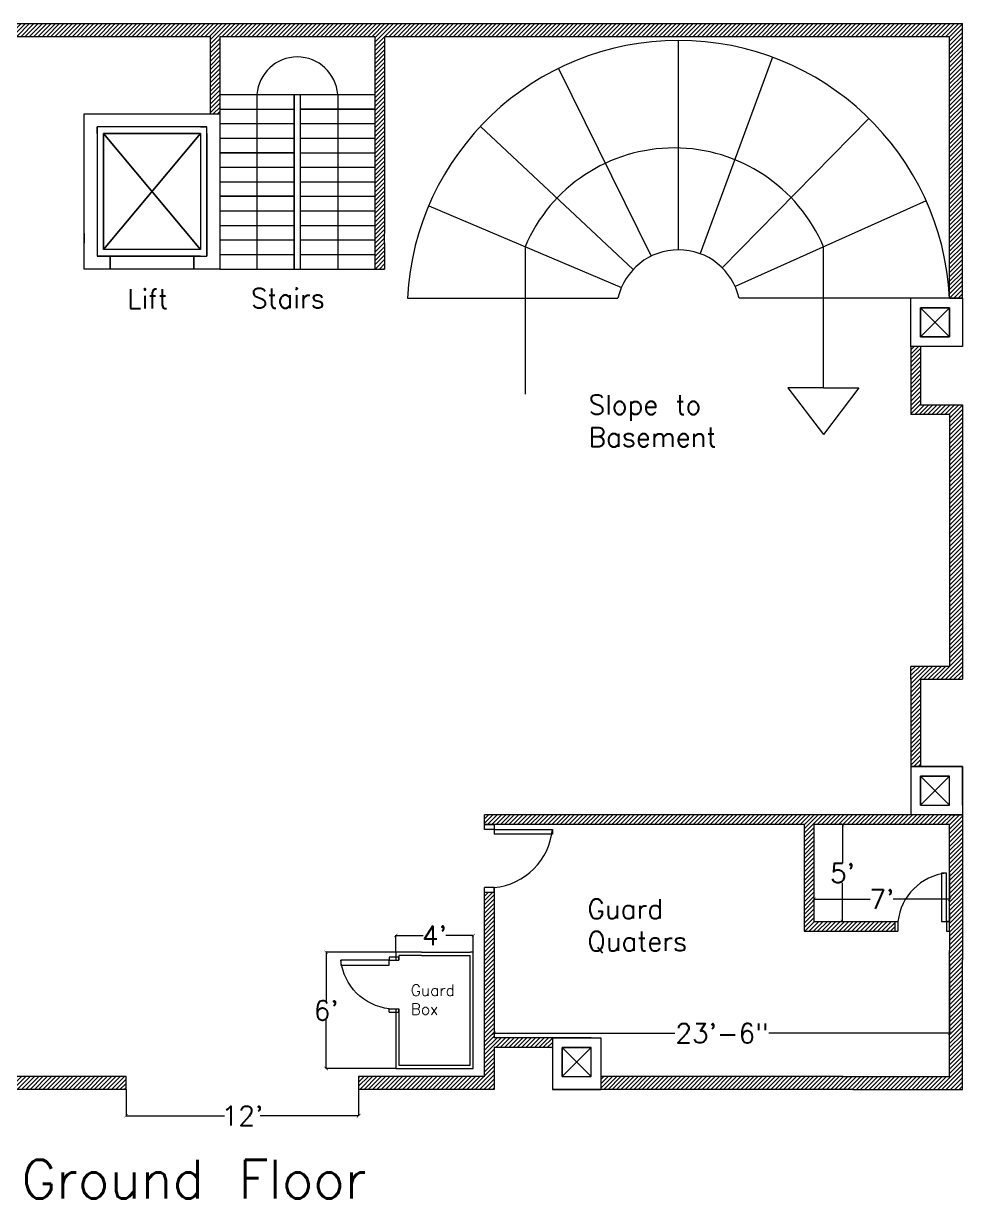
# Model space of a CAD drawing. Header units: inches. Extents: x 474 to 5633, y -332 to 1348.
# Drawn here: x 793 to 1374, y 591 to 1319 of the extents above; entities that cross this region are included whole.
import ezdxf

# ---------------------------------------------------------------- set-up
doc = ezdxf.new("R2010")
doc.units = ezdxf.units.IN
doc.header["$LTSCALE"] = 20
doc.header["$MEASUREMENT"] = 0
for name, color, linetype, plot in [('Dimensions', 9, 'Continuous', False), ('Doors', 6, 'Continuous', False), ('Hatches', 3, 'Continuous', False), ('Pillars', 200, 'Continuous', False), ('Veranda', 4, 'Continuous', False)]:
    doc.layers.add(name, color=color, linetype=linetype, plot=plot)
doc.layers.add('Lift and Stairs', color=60, linetype='Continuous')
doc.styles.get("Standard").update_dxf_attribs({"font": 'txt.shx', "height": 12})
doc.dimstyles.new('iut', dxfattribs={"dimtxt": 0.18, "dimasz": 2.1175, "dimexe": 0.18, "dimexo": 0.0625, "dimgap": 0.09, "dimtad": 0, "dimtih": 1, "dimtoh": 1, "dimzin": 0, "dimdsep": 46, "dimlunit": 4, "dimtxsty": 'Standard', "dimblk": 'ARCHTICK', "dimcen": 0.09, "dimadec": 0, "dimazin": 0, "dimtfac": 1, "dimtofl": 0, "dimtmove": 0, "dimatfit": 3, "dimldrblk": 'ARCHTICK', "dimfxl": 1, "dimtolj": 1, "dimtzin": 0, "dimarcsym": 0})

# ---------------------------------------------------------------- blocks, each defined once
blk = doc.blocks.new('SDoor1')
at = {"layer": 'Doors'}
for p, q in [((-2, 36), (-5, 36)), ((-5, 36), (-5, 6)), ((-2, 6), (-2, 36)), ((-34, 6), (-34, 0)), ((-34, 6), (-32, 6)), ((-34, 0), (-32, 0)), ((-32, 6), (-32, 0)), ((-5, 6), (-2, 6)), ((0, 6), (-2, 6)), ((-2, 6), (-2, 0)), ((-2, 0), (0, 0)), ((0, 0), (0, 6))]:
    blk.add_line(p, q, dxfattribs=at)
blk.add_arc((1.81, 2.19), 34.02, 96.42895, 173.57105, dxfattribs=at)
blk = doc.blocks.new('BDoor8')
at = {"layer": 'Doors'}
for p, q in [((0, -3), (0, 0)), ((0, 0), (6, 0)), ((6, 0), (6, -3)), ((6, -3), (0, -3)), ((6, -3), (6, -6)), ((6, -3), (42, -3)), ((42, -6), (6, -6)), ((42, -3), (42, -6)), ((0, -42), (0, -39)), ((6, -39), (0, -39)), ((6, -42), (0, -42)), ((6, -42), (6, -39))]:
    blk.add_line(p, q, dxfattribs=at)
blk.add_arc((2.01, 0.99), 40.19, 275.69568, 354.30432, dxfattribs=at)
blk = doc.blocks.new('_ArchTick')
at = {"color": 0, "linetype": 'ByBlock', "const_width": 0.15}
blk.add_lwpolyline([(-0.5, -0.5), (0.5, 0.5)], dxfattribs=at)
blk = doc.blocks.new('*D68')
at = {"color": 0, "lineweight": -2, "transparency": 16777216}
for p, q in [((1084.12, 737.16), (1084.12, 693.36)), ((1366.12, 737.16), (1366.12, 693.36)), ((1084.12, 693.54), (1196.03, 693.54)), ((1366.12, 693.54), (1254.21, 693.54))]:
    blk.add_line(p, q, dxfattribs=at)
at = {"layer": 'Defpoints', "color": 0, "transparency": 16777216}
for p in [(1084.12, 737.22), (1366.12, 737.22), (1366.12, 693.54)]:
    blk.add_point(p, dxfattribs=at)
at = {"color": 0, "lineweight": -2, "transparency": 16777216, "xscale": 2.1175, "yscale": 2.1175, "zscale": 2.1175, "rotation": 180}
blk.add_blockref('_ArchTick', (1084.12, 693.54), dxfattribs=at)
at = {"color": 0, "lineweight": -2, "transparency": 16777216, "xscale": 2.1175, "yscale": 2.1175, "zscale": 2.1175}
blk.add_blockref('_ArchTick', (1366.12, 693.54), dxfattribs=at)
at = {"color": 0, "transparency": 16777216, "insert": (1225.12, 693.54), "char_height": 12, "attachment_point": 5}
blk.add_mtext('\\A1;23\'-6"', dxfattribs=at)
blk = doc.blocks.new('*D69')
at = {"color": 0, "lineweight": -2, "transparency": 16777216}
for p, q in [((1282.12, 792.66), (1282.12, 776.39)), ((1366.12, 792.66), (1366.12, 776.39)), ((1282.12, 776.57), (1317.03, 776.57)), ((1366.12, 776.57), (1331.21, 776.57))]:
    blk.add_line(p, q, dxfattribs=at)
at = {"layer": 'Defpoints', "color": 0, "transparency": 16777216}
for p in [(1282.12, 792.72), (1366.12, 792.72), (1366.12, 776.57)]:
    blk.add_point(p, dxfattribs=at)
at = {"color": 0, "lineweight": -2, "transparency": 16777216, "xscale": 2.1175, "yscale": 2.1175, "zscale": 2.1175, "rotation": 180}
blk.add_blockref('_ArchTick', (1282.12, 776.57), dxfattribs=at)
at = {"color": 0, "lineweight": -2, "transparency": 16777216, "xscale": 2.1175, "yscale": 2.1175, "zscale": 2.1175}
blk.add_blockref('_ArchTick', (1366.12, 776.57), dxfattribs=at)
at = {"color": 0, "transparency": 16777216, "insert": (1324.12, 776.57), "char_height": 12, "attachment_point": 5}
blk.add_mtext("\\A1;7'", dxfattribs=at)
blk = doc.blocks.new('*D70')
at = {"color": 0, "lineweight": -2, "transparency": 16777216}
for p, q in [((1299.84, 822.72), (1299.61, 822.72)), ((1299.79, 822.72), (1299.79, 798.81)), ((1299.79, 762.72), (1299.79, 786.63)), ((1299.84, 762.72), (1299.61, 762.72))]:
    blk.add_line(p, q, dxfattribs=at)
at = {"layer": 'Defpoints', "color": 0, "transparency": 16777216}
for p in [(1299.91, 822.72), (1299.79, 762.72), (1299.91, 762.72)]:
    blk.add_point(p, dxfattribs=at)
at = {"color": 0, "lineweight": -2, "transparency": 16777216, "xscale": 2.1175, "yscale": 2.1175, "zscale": 2.1175}
for p, rotation in [((1299.79, 822.72), 90), ((1299.79, 762.72), 270)]:
    blk.add_blockref('_ArchTick', p, dxfattribs=dict(at, rotation=rotation))
at = {"color": 0, "transparency": 16777216, "insert": (1299.79, 792.72), "char_height": 12, "attachment_point": 5}
blk.add_mtext("\\A1;5'", dxfattribs=at)
blk = doc.blocks.new('*D95')
at = {"layer": 'Defpoints', "color": 0, "lineweight": -2, "transparency": 16777216}
for p, q in [((856.12, 658.66), (856.12, 642.34)), ((1000.12, 658.66), (1000.12, 642.34)), ((856.12, 642.52), (917.03, 642.52)), ((1000.12, 642.52), (939.21, 642.52))]:
    blk.add_line(p, q, dxfattribs=at)
at = {"layer": 'Defpoints', "color": 0, "transparency": 16777216}
for p in [(856.12, 658.72), (1000.12, 658.72), (1000.12, 642.52)]:
    blk.add_point(p, dxfattribs=at)
at = {"layer": 'Defpoints', "color": 0, "lineweight": -2, "transparency": 16777216, "xscale": 2.1175, "yscale": 2.1175, "zscale": 2.1175, "rotation": 180}
blk.add_blockref('_ArchTick', (856.12, 642.52), dxfattribs=at)
at = {"layer": 'Defpoints', "color": 0, "lineweight": -2, "transparency": 16777216, "xscale": 2.1175, "yscale": 2.1175, "zscale": 2.1175}
blk.add_blockref('_ArchTick', (1000.12, 642.52), dxfattribs=at)
at = {"layer": 'Defpoints', "color": 0, "transparency": 16777216, "insert": (928.12, 642.52), "char_height": 12, "attachment_point": 5}
blk.add_mtext("\\A1;12'", dxfattribs=at)
blk = doc.blocks.new('SDoor5')
at = {"layer": 'Doors'}
for p, q in [((-6, 33), (0, 33)), ((-6, 33), (-6, 31)), ((-6, 31), (0, 31)), ((0, 33), (0, 31)), ((-36, 1), (-36, 4)), ((-36, 4), (-6, 4)), ((-6, 1), (-36, 1)), ((-6, 4), (-6, 1)), ((-6, -1), (-6, 1)), ((-6, 1), (0, 1)), ((0, 1), (0, -1)), ((0, -1), (-6, -1))]:
    blk.add_line(p, q, dxfattribs=at)
blk.add_arc((-2.19, -2.81), 34.02, 96.42895, 173.57105, dxfattribs=at)
blk = doc.blocks.new('*D96')
at = {"layer": 'Defpoints', "color": 0, "transparency": 16777216}
for p in [(1023.1, 743.72), (980.01, 671.72), (1023.1, 671.72)]:
    blk.add_point(p, dxfattribs=at)
at = {"layer": 'Dimensions', "color": 0, "lineweight": -2, "transparency": 16777216}
for p, q in [((1023.04, 743.72), (979.83, 743.72)), ((980.01, 743.72), (980.01, 713.81)), ((980.01, 671.72), (980.01, 701.63)), ((1023.04, 671.72), (979.83, 671.72))]:
    blk.add_line(p, q, dxfattribs=at)
at = {"layer": 'Dimensions', "color": 0, "lineweight": -2, "transparency": 16777216, "xscale": 2.1175, "yscale": 2.1175, "zscale": 2.1175}
for p, rotation in [((980.01, 743.72), 90), ((980.01, 671.72), 270)]:
    blk.add_blockref('_ArchTick', p, dxfattribs=dict(at, rotation=rotation))
at = {"layer": 'Dimensions', "color": 0, "transparency": 16777216, "insert": (980.01, 707.72), "char_height": 12, "attachment_point": 5}
blk.add_mtext("\\A1;6'", dxfattribs=at)
blk = doc.blocks.new('*D97')
at = {"layer": 'Defpoints', "color": 0, "transparency": 16777216}
for p in [(1071.1, 754.1), (1023.1, 743.72), (1071.1, 743.72)]:
    blk.add_point(p, dxfattribs=at)
at = {"layer": 'Dimensions', "color": 0, "lineweight": -2, "transparency": 16777216}
for p, q in [((1023.1, 743.78), (1023.1, 754.28)), ((1023.1, 754.1), (1040.01, 754.1)), ((1071.1, 754.1), (1054.19, 754.1)), ((1071.1, 743.78), (1071.1, 754.28))]:
    blk.add_line(p, q, dxfattribs=at)
at = {"layer": 'Dimensions', "color": 0, "lineweight": -2, "transparency": 16777216, "xscale": 2.1175, "yscale": 2.1175, "zscale": 2.1175, "rotation": 180}
blk.add_blockref('_ArchTick', (1023.1, 754.1), dxfattribs=at)
at = {"layer": 'Dimensions', "color": 0, "lineweight": -2, "transparency": 16777216, "xscale": 2.1175, "yscale": 2.1175, "zscale": 2.1175}
blk.add_blockref('_ArchTick', (1071.1, 754.1), dxfattribs=at)
at = {"layer": 'Dimensions', "color": 0, "transparency": 16777216, "insert": (1047.1, 754.1), "char_height": 12, "attachment_point": 5}
blk.add_mtext("\\A1;4'", dxfattribs=at)

msp = doc.modelspace()

# ---------------------------------------------------------------- hatches: boundary and pattern name
at = {"layer": 'Hatches'}
h = msp.add_hatch(dxfattribs=at)
h.set_pattern_fill('ANSI31', color=256, scale=15, style=0)
h.paths.add_polyline_path([(1374.124, 1318.723), (1330.124, 1318.723), (518.124, 1318.723), (474.124, 1318.723), (474.124, 1148.723), (506.124, 1148.723), (668.124, 1148.723), (668.124, 1266.743), (662.124, 1266.743), (662.124, 1154.723), (482.124, 1154.723), (482.124, 1310.723), (650.124, 1310.723), (662.124, 1310.723), (662.124, 1308.743), (668.124, 1308.743), (668.124, 1310.723), (692.124, 1310.723), (698.124, 1310.723), (776.124, 1310.723), (782.124, 1310.723), (898.124, 1310.723), (904.124, 1310.723), (908.124, 1310.723), (908.124, 1262.723), (914.124, 1262.723), (914.124, 1310.723), (1000.124, 1310.723), (1006.124, 1310.723), (1010.124, 1310.723), (1010.124, 1166.723), (1016.124, 1166.723), (1016.124, 1182.723), (1016.124, 1188.723), (1016.124, 1310.723), (1066.124, 1310.723), (1072.124, 1310.723), (1156.124, 1310.723), (1366.124, 1310.723), (1366.124, 1148.723), (1374.124, 1148.723)])
h.paths.add_polyline_path([(1374.124, 1082.723), (1366.124, 1082.723), (1348.124, 1082.723), (1348.124, 1118.723), (1342.124, 1118.723), (1342.124, 1082.723), (1342.124, 1076.723), (1366.124, 1076.723), (1366.124, 920.723), (1342.124, 920.723), (1342.124, 912.723), (1342.124, 858.723), (1348.124, 858.723), (1348.124, 912.723), (1366.124, 912.723), (1374.124, 912.723)])
h.paths.add_polyline_path([(506.124, 920.723), (482.124, 920.723), (482.124, 1076.723), (506.124, 1076.723), (506.124, 1082.723), (506.124, 1118.723), (500.124, 1118.723), (500.124, 1082.723), (482.124, 1082.723), (474.124, 1082.723), (474.124, 912.723), (500.124, 912.723), (500.124, 858.723), (506.124, 858.723)])
h.paths.add_polyline_path([(482.124, 828.723), (474.124, 828.723), (474.124, 658.723), (698.124, 658.723), (698.124, 666.723), (482.124, 666.723)])
h.paths.add_polyline_path([(856.124, 666.723), (770.124, 666.723), (770.124, 690.723), (764.124, 690.723), (728.124, 690.723), (728.124, 684.723), (764.124, 684.723), (764.124, 658.723), (856.124, 658.723)])
h.paths.add_polyline_path([(1084.124, 684.723), (1120.124, 684.723), (1120.124, 690.723), (1084.124, 690.723), (1084.124, 780.723), (1078.124, 780.723), (1078.124, 690.723), (1078.124, 666.723), (1000.124, 666.723), (1000.124, 658.723), (1084.124, 658.723)])
h.paths.add_polyline_path([(1374.124, 828.723), (1342.124, 828.723), (1276.124, 828.723), (1078.124, 828.723), (1078.124, 822.723), (1084.124, 822.723), (1276.124, 822.723), (1276.124, 756.723), (1332.124, 756.723), (1332.124, 762.723), (1282.124, 762.723), (1282.124, 822.723), (1366.124, 822.723), (1366.124, 762.723), (1366.124, 756.723), (1366.124, 744.723), (1366.124, 666.723), (1300.124, 666.723), (1150.124, 666.723), (1150.124, 658.723), (1306.124, 658.723), (1374.124, 658.723), (1374.124, 738.723)])

# ---------------------------------------------------------------- linework, layer by layer
for p, q in [((518.124, 1318.723), (1330.124, 1318.723)), ((1330.124, 1318.723), (1374.124, 1318.723)), ((1374.124, 1148.723), (1374.124, 1318.723)), ((782.124, 1310.723), (898.124, 1310.723)), ((898.124, 1310.723), (904.124, 1310.723)), ((904.124, 1310.723), (908.124, 1310.723)), ((908.124, 1310.723), (908.124, 1262.723)), ((914.124, 1310.723), (1000.124, 1310.723)), ((914.124, 1310.723), (914.124, 1182.723)), ((1000.124, 1310.723), (1006.124, 1310.723)), ((1006.124, 1310.723), (1010.124, 1310.723)), ((1010.124, 1310.723), (1010.124, 1166.723)), ((1016.124, 1310.723), (1066.124, 1310.723)), ((1016.124, 1310.723), (1016.124, 1188.723)), ((1066.124, 1310.723), (1072.124, 1310.723)), ((1072.124, 1310.723), (1150.124, 1310.723)), ((1072.124, 1310.723), (1156.124, 1310.723)), ((1156.124, 1310.723), (1366.124, 1310.723)), ((1366.124, 1148.723), (1366.124, 1310.723)), ((914.124, 1274.723), (1010.124, 1274.723)), ((960.124, 1166.723), (960.124, 1274.723)), ((964.124, 1166.723), (964.124, 1274.723)), ((908.124, 1262.723), (914.124, 1262.723)), ((914.124, 1265.723), (960.124, 1265.723)), ((964.124, 1265.723), (1010.124, 1265.723)), ((842.124, 1254.723), (838.124, 1254.723)), ((838.124, 1250.723), (838.124, 1254.723)), ((902.124, 1254.723), (842.124, 1254.723)), ((902.124, 1254.723), (906.124, 1254.723)), ((906.124, 1250.723), (906.124, 1254.723)), ((914.124, 1256.723), (960.124, 1256.723)), ((964.124, 1256.723), (1010.124, 1256.723)), ((838.124, 1250.723), (838.124, 1182.723)), ((842.124, 1250.723), (842.124, 1182.723)), ((902.124, 1250.723), (842.124, 1250.723)), ((902.124, 1178.723), (842.124, 1250.723)), ((902.124, 1250.723), (842.124, 1178.723)), ((902.124, 1250.723), (902.124, 1182.723)), ((906.124, 1250.723), (906.124, 1182.723)), ((914.124, 1247.723), (960.124, 1247.723)), ((964.124, 1247.723), (1010.124, 1247.723)), ((914.124, 1238.723), (960.124, 1238.723)), ((964.124, 1238.723), (1010.124, 1238.723)), ((914.124, 1229.723), (960.124, 1229.723)), ((964.124, 1229.723), (1010.124, 1229.723)), ((914.124, 1220.723), (960.124, 1220.723)), ((964.124, 1220.723), (1010.124, 1220.723)), ((914.124, 1211.723), (960.124, 1211.723)), ((964.124, 1211.723), (1010.124, 1211.723)), ((914.124, 1202.723), (960.124, 1202.723)), ((964.124, 1202.723), (1010.124, 1202.723)), ((914.124, 1193.723), (960.124, 1193.723)), ((964.124, 1193.723), (1010.124, 1193.723)), ((830.124, 1188.723), (830.124, 1182.723)), ((1016.124, 1182.723), (1016.124, 1188.723)), ((838.124, 1182.723), (838.124, 1178.723)), ((838.124, 1178.723), (838.124, 1174.723)), ((842.124, 1182.723), (842.124, 1178.723)), ((902.124, 1178.723), (842.124, 1178.723)), ((902.124, 1182.723), (902.124, 1178.723)), ((906.124, 1182.723), (906.124, 1178.723)), ((906.124, 1178.723), (906.124, 1174.723)), ((914.124, 1184.723), (960.124, 1184.723)), ((914.124, 1182.723), (914.124, 1166.723)), ((964.124, 1184.723), (1010.124, 1184.723)), ((1016.124, 1182.723), (1016.124, 1166.723)), ((842.124, 1174.723), (838.124, 1174.723)), ((902.124, 1174.723), (842.124, 1174.723)), ((846.124, 1174.723), (846.124, 1166.723)), ((898.124, 1174.723), (898.124, 1166.723)), ((902.124, 1174.723), (906.124, 1174.723)), ((914.124, 1175.723), (960.124, 1175.723)), ((964.124, 1175.723), (1010.124, 1175.723)), ((836.124, 1166.723), (830.124, 1166.723)), ((898.124, 1166.723), (846.124, 1166.723)), ((914.124, 1166.723), (1010.124, 1166.723)), ((1010.124, 1166.723), (1016.124, 1166.723)), ((1342.124, 1118.723), (1342.124, 1142.723)), ((1348.124, 1142.723), (1366.124, 1142.723)), ((1348.124, 1124.723), (1348.124, 1142.723)), ((1366.124, 1148.723), (1374.124, 1148.723)), ((1366.124, 1142.723), (1366.124, 1124.723)), ((1374.124, 1148.723), (1374.124, 1118.723)), ((1374.124, 1148.723), (1374.124, 1118.723)), ((1366.124, 1124.723), (1348.124, 1124.723)), ((1342.124, 1118.723), (1342.124, 1082.723)), ((1374.124, 1118.723), (1342.124, 1118.723)), ((1348.124, 1118.723), (1348.124, 1082.723)), ((1342.124, 1082.723), (1342.124, 1076.723)), ((1366.124, 1076.723), (1342.124, 1076.723)), ((1348.124, 1082.723), (1366.124, 1082.723)), ((1366.124, 1082.723), (1374.124, 1082.723)), ((1366.124, 1076.723), (1366.124, 920.723)), ((1374.124, 1082.723), (1374.124, 912.723)), ((1342.124, 912.723), (1342.124, 920.723)), ((1366.124, 920.723), (1342.124, 920.723)), ((1342.124, 912.723), (1342.124, 858.723)), ((1348.124, 912.723), (1348.124, 858.723)), ((1348.124, 912.723), (1366.124, 912.723)), ((1366.124, 912.723), (1374.124, 912.723)), ((1374.124, 858.723), (1342.124, 858.723)), ((1342.124, 858.723), (1342.124, 834.723)), ((1374.124, 858.723), (1374.124, 738.723)), ((1374.124, 834.723), (1374.124, 858.723)), ((1366.124, 852.723), (1348.124, 852.723)), ((1348.124, 852.723), (1348.124, 834.723)), ((1342.124, 828.723), (1078.124, 828.723)), ((1078.124, 819.723), (1078.124, 828.723)), ((1084.124, 822.723), (1078.124, 822.723)), ((1084.124, 822.723), (1084.124, 816.723)), ((1276.124, 822.723), (1084.124, 822.723)), ((1299.906, 822.723), (1282.124, 822.723)), ((1366.124, 822.723), (1305.906, 822.723)), ((1366.124, 828.723), (1374.124, 828.723)), ((1078.124, 690.723), (1078.124, 783.723)), ((1084.124, 783.723), (1084.124, 690.723)), ((1366.124, 768.723), (1366.124, 762.723)), ((1366.124, 756.723), (1366.124, 744.723)), ((1366.124, 666.723), (1366.124, 744.723)), ((1374.124, 658.723), (1374.124, 738.723)), ((1078.124, 666.723), (1078.124, 690.723)), ((1120.124, 690.723), (1084.124, 690.723)), ((1120.124, 684.723), (1084.124, 684.723)), ((1084.124, 684.723), (1084.124, 658.723)), ((1144.124, 690.723), (1120.124, 690.723)), ((1120.124, 690.723), (1120.124, 658.723)), ((1144.124, 684.723), (1126.124, 684.723)), ((1126.124, 684.723), (1126.124, 666.723)), ((856.124, 666.723), (770.124, 666.723)), ((856.124, 658.723), (856.124, 666.723)), ((1078.124, 666.723), (1000.124, 666.723)), ((1000.124, 666.723), (1000.124, 658.723)), ((1300.124, 666.723), (1150.124, 666.723)), ((1300.124, 666.723), (1366.124, 666.723)), ((856.124, 658.723), (764.124, 658.723)), ((1084.124, 658.723), (1000.124, 658.723)), ((1306.124, 658.723), (1120.124, 658.723)), ((1306.124, 658.723), (1374.124, 658.723))]:
    msp.add_line(p, q)
for points in [[(1372.124, 828.723), (1276.124, 828.723)], [(1276.124, 822.723), (1276.124, 756.723), (1334.124, 756.723)], [(1361.124, 762.723), (1366.124, 762.723), (1366.124, 822.723), (1282.124, 822.723), (1282.124, 762.723), (1334.124, 762.723)], [(1371.906, 828.723), (1299.906, 828.723)], [(1364.124, 756.723), (1366.124, 756.723)]]:
    msp.add_lwpolyline(points)
at = {"layer": 'Defpoints'}
for p, q in [((1039.1, 743.72), (1069.1, 743.72)), ((1039.1, 741.72), (1069.1, 741.72))]:
    msp.add_line(p, q, dxfattribs=at)
for points in [[(1039.1, 743.72), (1023.1, 743.72), (1023.1, 738.72)], [(1023.1, 708.72), (1023.1, 671.72), (1071.1, 671.72), (1071.1, 743.72), (1069.1, 743.72)], [(1039.1, 741.72), (1025.1, 741.72), (1025.1, 738.72)], [(1025.1, 708.72), (1025.1, 673.72), (1069.1, 673.72), (1069.1, 741.72)]]:
    msp.add_lwpolyline(points, dxfattribs=at)
at = {"layer": 'Lift and Stairs'}
for p, q in [((1198.232, 1178.605), (1198.232, 1308.234)), ((1256.381, 1297.857), (1211.543, 1176.229)), ((1123.894, 1290.905), (1181.215, 1174.638)), ((914.124, 1274.723), (1010.124, 1274.723)), ((914.124, 1274.723), (960.124, 1274.723)), ((937.124, 1274.723), (937.124, 1166.723)), ((960.124, 1274.723), (960.124, 1166.723)), ((964.124, 1166.723), (964.124, 1274.723)), ((964.124, 1274.723), (1010.124, 1274.723)), ((987.124, 1274.723), (987.124, 1166.723)), ((914.124, 1265.723), (960.124, 1265.723)), ((1010.124, 1265.723), (964.124, 1265.723)), ((1316.15, 1259.943), (1225.225, 1167.55)), ((914.124, 1256.723), (960.124, 1256.723)), ((964.124, 1256.723), (1010.124, 1256.723)), ((1075.546, 1255.056), (1170.147, 1166.432)), ((842.124, 1250.723), (902.124, 1250.723)), ((842.124, 1178.723), (842.124, 1250.723)), ((842.124, 1250.723), (902.124, 1178.723)), ((842.124, 1178.723), (902.124, 1250.723)), ((902.124, 1250.723), (902.124, 1178.723)), ((914.124, 1247.723), (960.124, 1247.723)), ((964.124, 1247.723), (1010.124, 1247.723)), ((960.124, 1238.723), (914.124, 1238.723)), ((964.124, 1238.723), (1010.124, 1238.723)), ((914.124, 1229.723), (960.124, 1229.723)), ((964.124, 1229.723), (1010.124, 1229.723)), ((914.124, 1220.723), (960.124, 1220.723)), ((964.124, 1220.723), (1010.124, 1220.723)), ((960.124, 1211.723), (914.124, 1211.723)), ((964.124, 1211.723), (1010.124, 1211.723)), ((1351.576, 1209.023), (1233.334, 1155.894)), ((914.124, 1202.723), (960.124, 1202.723)), ((964.124, 1202.723), (1010.124, 1202.723)), ((1043.521, 1205.896), (1162.816, 1155.178)), ((914.124, 1193.723), (960.124, 1193.723)), ((964.124, 1193.723), (1010.124, 1193.723)), ((902.124, 1178.723), (842.124, 1178.723)), ((914.124, 1184.723), (960.124, 1184.723)), ((964.124, 1184.723), (1010.124, 1184.723)), ((1103.168, 1180.537), (1103.168, 1089.183)), ((1288.058, 1093.055), (1288.058, 1180.483)), ((846.124, 1174.723), (898.124, 1174.723)), ((846.124, 1166.723), (846.124, 1174.723)), ((898.124, 1174.723), (898.124, 1166.723)), ((914.124, 1175.723), (960.124, 1175.723)), ((964.124, 1175.723), (1010.124, 1175.723)), ((898.124, 1166.723), (846.124, 1166.723)), ((914.124, 1166.723), (960.124, 1166.723)), ((960.124, 1166.723), (964.124, 1166.723)), ((964.124, 1166.723), (1010.124, 1166.723)), ((1030.34, 1148.725), (1160.724, 1148.733)), ((1366.124, 1148.723), (1235.739, 1148.733)), ((1288.005, 1093.055), (1266.005, 1093.055)), ((1266.005, 1093.055), (1288.058, 1064.366)), ((1288.005, 1093.055), (1310.005, 1093.055)), ((1310.005, 1093.055), (1288.058, 1064.366))]:
    msp.add_line(p, q, dxfattribs=at)
for centre, radius, start, end in [((1198.232, 1140.122), 168.112, 2.932881, 177.066653), ((962.124, 1272.92), 25.065, 4.124885, 175.875115), ((1195.601, 1141.25), 100.436, 22.993679, 156.972713), ((1198.232, 1140.122), 38.483, 12.930288, 167.069712)]:
    msp.add_arc(centre, radius, start, end, dxfattribs=at)
at = {"layer": 'Pillars'}
for p, q in [((830.124, 1262.723), (914.124, 1262.723)), ((830.124, 1166.723), (830.124, 1262.723)), ((914.124, 1262.723), (914.124, 1166.723)), ((906.124, 1254.723), (838.124, 1254.723)), ((838.124, 1254.723), (838.124, 1174.723)), ((906.124, 1174.723), (906.124, 1254.723)), ((838.124, 1174.723), (846.124, 1174.723)), ((846.124, 1174.723), (846.124, 1166.723)), ((898.124, 1166.723), (898.124, 1174.723)), ((898.124, 1174.723), (906.124, 1174.723)), ((846.124, 1166.723), (830.124, 1166.723)), ((914.124, 1166.723), (898.124, 1166.723)), ((1342.124, 1118.723), (1342.124, 1148.723)), ((1374.124, 1148.723), (1342.124, 1148.723)), ((1348.124, 1142.723), (1348.124, 1124.723)), ((1366.124, 1142.723), (1348.124, 1142.723)), ((1348.124, 1142.723), (1366.124, 1124.723)), ((1348.124, 1124.723), (1366.124, 1142.723)), ((1348.124, 1142.723), (1366.124, 1142.723)), ((1366.124, 1124.723), (1366.124, 1142.723)), ((1366.124, 1142.723), (1366.124, 1124.723)), ((1374.124, 1148.723), (1374.124, 1118.723)), ((1374.124, 1148.723), (1374.124, 1118.723)), ((1348.124, 1124.723), (1366.124, 1124.723)), ((1374.124, 1118.723), (1342.124, 1118.723)), ((1342.124, 858.723), (1342.124, 828.723)), ((1342.124, 858.723), (1374.124, 858.723)), ((1374.124, 858.723), (1374.124, 828.723)), ((1374.124, 858.723), (1374.124, 828.723)), ((1348.124, 852.723), (1366.124, 852.723)), ((1348.124, 834.723), (1348.124, 852.723)), ((1348.124, 852.723), (1366.124, 834.723)), ((1366.124, 852.723), (1348.124, 834.723)), ((1366.124, 834.723), (1366.124, 852.723)), ((1348.124, 834.723), (1366.124, 834.723)), ((1374.124, 828.723), (1342.124, 828.723)), ((1120.124, 690.723), (1150.124, 690.723)), ((1120.124, 690.723), (1120.124, 658.723)), ((1126.124, 684.723), (1144.124, 684.723)), ((1126.124, 666.723), (1126.124, 684.723)), ((1126.124, 684.723), (1144.124, 666.723)), ((1144.124, 684.723), (1126.124, 666.723)), ((1144.124, 666.723), (1144.124, 684.723)), ((1150.124, 690.723), (1150.124, 658.723)), ((1126.124, 666.723), (1144.124, 666.723)), ((1120.124, 658.723), (1150.124, 658.723)), ((1120.124, 658.723), (1150.124, 658.723))]:
    msp.add_line(p, q, dxfattribs=at)
at = {"layer": 'Veranda'}
msp.add_line((1366.124, 1148.723), (1374.124, 1148.723), dxfattribs=at)

# ---------------------------------------------------------------- block references
for name, p in [('BDoor8', (1078.124, 822.723)), ('SDoor1', (1366.124, 756.723))]:
    msp.add_blockref(name, p)
at = {"layer": 'Defpoints', "xscale": -1, "rotation": 180}
msp.add_blockref('SDoor5', (1025.1, 739.72), dxfattribs=at)

# ---------------------------------------------------------------- texts
at = {"layer": 'Defpoints', "attachment_point": 1}
for s, insert, char_height, width in [('Lift', (856.838, 1154.182), 12, 36.52638), ('Stairs', (933.378, 1154.56), 12, 50.83405), ('Slope to Basement', (1142.493, 1088.686), 12, 101.14996), ('Guard\\PQuaters', (1141.818, 776.514), 12, 119.23994), ('Guard\\PBox', (1032.386, 723.667), 7, 32.87281)]:
    msp.add_mtext(s, dxfattribs=dict(at, insert=insert, char_height=char_height, width=width))
at = {"layer": 'Dimensions', "insert": (791.224, 615.261), "char_height": 24, "width": 301.67868, "attachment_point": 1}
msp.add_mtext('Ground Floor', dxfattribs=at)

# ---------------------------------------------------------------- dimensions: what is measured, and where the dimension line sits
dim = msp.add_linear_dim(base=(1299.792, 762.723), p1=(1299.906, 822.723), p2=(1299.906, 762.723), angle=90, dimstyle='iut')
dim.commit()
dim.dimension.update_dxf_attribs({"geometry": '*D70', "text_midpoint": (1299.792, 792.723)})
dim = msp.add_linear_dim(base=(1366.124, 776.573), p1=(1282.124, 792.723), p2=(1366.124, 792.723), dimstyle='iut')
dim.commit()
dim.dimension.update_dxf_attribs({"geometry": '*D69', "text_midpoint": (1324.124, 776.573)})
dim = msp.add_linear_dim(base=(1366.124, 693.536), p1=(1084.124, 737.223), p2=(1366.124, 737.223), dimstyle='iut')
dim.commit()
dim.dimension.update_dxf_attribs({"geometry": '*D68', "text_midpoint": (1225.124, 693.536), "dimtype": 160})
at = {"layer": 'Defpoints'}
dim = msp.add_linear_dim(base=(1000.124, 642.516), p1=(856.124, 658.723), p2=(1000.124, 658.723), dimstyle='iut', dxfattribs=at)
dim.commit()
dim.dimension.update_dxf_attribs({"geometry": '*D95', "text_midpoint": (928.124, 642.516)})
at = {"layer": 'Dimensions'}
dim = msp.add_linear_dim(base=(1071.1, 754.104), p1=(1023.1, 743.72), p2=(1071.1, 743.72), dimstyle='iut', dxfattribs=at)
dim.commit()
dim.dimension.update_dxf_attribs({"geometry": '*D97', "text_midpoint": (1047.1, 754.104)})
dim = msp.add_linear_dim(base=(980.011, 671.72), p1=(1023.1, 743.72), p2=(1023.1, 671.72), angle=90, dimstyle='iut', dxfattribs=at)
dim.commit()
dim.dimension.update_dxf_attribs({"geometry": '*D96', "text_midpoint": (980.011, 707.72)})

doc.saveas('drawing.dxf')
